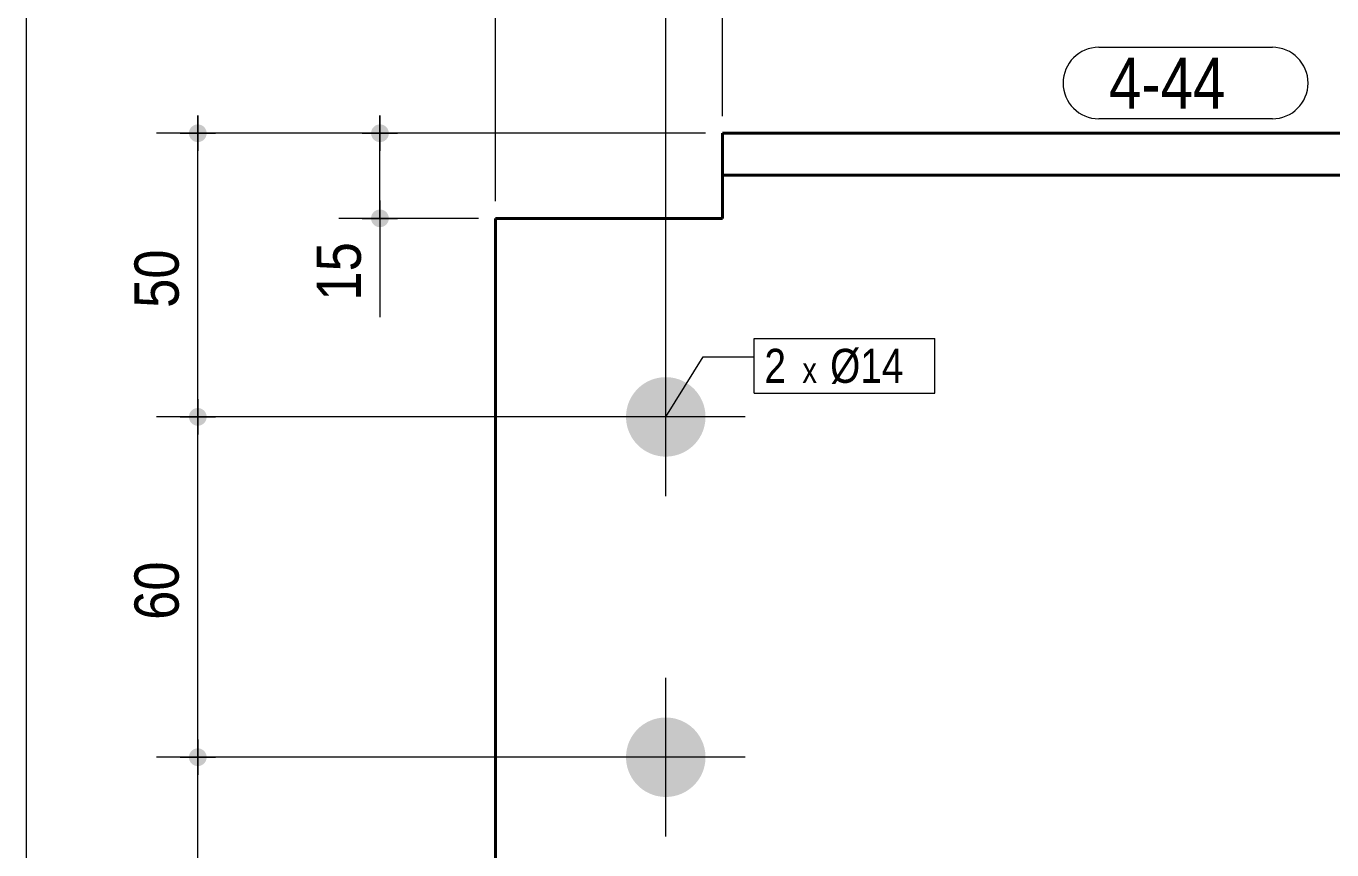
# Model space of a CAD drawing. Header units: millimetres. Extents: x 2 to 287, y 5 to 195.
# Drawn here: x 5 to 81.7, y 99.8 to 148.2 of the extents above; entities that cross this region are included whole.
import ezdxf

# ---------------------------------------------------------------- set-up
doc = ezdxf.new("R2010")
doc.units = ezdxf.units.MM
doc.linetypes.add('CACHE2', pattern=[1.190625, 0.79375, -0.396875])
for name, color, linetype, lineweight in [('Boulon', 7, 'Continuous', 0), ('Cache', 7, 'Continuous', 0), ('Cotation', 7, 'Continuous', 0), ('Désignation boulon', 3, 'Continuous', 0), ('Feuille dessin', 5, 'Continuous', 0), ('Piece', 2, 'Continuous', 0), ('Repère pièce', 3, 'Continuous', 0)]:
    doc.layers.add(name, color=color, linetype=linetype, lineweight=lineweight)
doc.styles.add('ARIAL', font='ARIAL.TTF')
doc.styles.add('COMIC_SANS_MS', font='COMIC.TTF')

# ---------------------------------------------------------------- blocks, each defined once
blk = doc.blocks.new('*A2')
at = {"layer": 'Boulon'}
for points in [[(44.901, 125.161), (44.899, 125.104), (44.895, 125.046), (44.89, 124.989), (44.884, 124.932), (44.876, 124.876), (44.867, 124.819), (44.857, 124.763), (44.845, 124.707), (44.831, 124.651), (44.817, 124.596), (44.801, 124.541), (44.784, 124.486), (44.765, 124.432), (44.745, 124.378), (44.724, 124.325), (44.701, 124.272), (44.677, 124.22), (44.652, 124.169), (44.626, 124.118), (44.598, 124.068), (44.569, 124.018), (44.539, 123.97), (44.508, 123.922), (44.476, 123.875), (44.442, 123.828), (44.408, 123.783), (44.372, 123.738), (44.335, 123.694), (44.297, 123.651), (44.258, 123.609), (44.218, 123.568), (44.177, 123.528), (44.135, 123.489), (44.092, 123.451), (44.048, 123.414), (44.004, 123.379), (43.958, 123.344), (43.912, 123.31), (43.864, 123.278), (43.816, 123.247), (43.768, 123.217), (43.718, 123.188), (43.668, 123.16), (43.617, 123.134), (43.566, 123.109), (43.514, 123.085), (43.461, 123.062), (43.408, 123.041), (43.354, 123.021), (43.3, 123.002), (43.245, 122.985), (43.19, 122.969), (43.135, 122.955), (43.079, 122.941), (43.023, 122.93), (42.967, 122.919), (42.91, 122.91), (42.854, 122.902), (42.797, 122.896), (42.74, 122.891), (42.683, 122.888), (42.625, 122.885), (42.568, 122.885), (42.511, 122.885), (42.454, 122.888), (42.396, 122.891), (42.339, 122.896), (42.282, 122.902), (42.226, 122.91), (42.169, 122.919), (42.113, 122.93), (42.057, 122.941), (42.001, 122.955), (41.946, 122.969), (41.891, 122.985), (41.836, 123.002), (41.782, 123.021), (41.728, 123.041), (41.675, 123.062), (41.623, 123.085), (41.57, 123.109), (41.519, 123.134), (41.468, 123.16), (41.418, 123.188), (41.368, 123.217), (41.32, 123.247), (41.272, 123.278), (41.225, 123.31), (41.178, 123.344), (41.133, 123.379), (41.088, 123.414), (41.044, 123.451), (41.001, 123.489), (40.959, 123.528), (40.918, 123.568), (40.878, 123.609), (40.839, 123.651), (40.801, 123.694), (40.764, 123.738), (40.729, 123.783), (40.694, 123.828), (40.66, 123.875), (40.628, 123.922), (40.597, 123.97), (40.567, 124.018), (40.538, 124.068), (40.51, 124.118), (40.484, 124.169), (40.459, 124.22), (40.435, 124.272), (40.412, 124.325), (40.391, 124.378), (40.371, 124.432), (40.353, 124.486), (40.335, 124.541), (40.319, 124.596), (40.305, 124.651), (40.291, 124.707), (40.28, 124.763), (40.269, 124.819), (40.26, 124.876), (40.252, 124.932), (40.246, 124.989), (40.241, 125.046), (40.238, 125.104), (40.235, 125.161), (40.235, 125.218), (40.235, 125.275), (40.238, 125.333), (40.241, 125.39), (40.246, 125.447), (40.252, 125.504), (40.26, 125.56), (40.269, 125.617), (40.28, 125.673), (40.291, 125.729), (40.305, 125.785), (40.319, 125.84), (40.335, 125.895), (40.353, 125.95), (40.371, 126.004), (40.391, 126.058), (40.412, 126.111), (40.435, 126.164), (40.459, 126.216), (40.484, 126.267), (40.51, 126.318), (40.538, 126.368), (40.567, 126.418), (40.597, 126.466), (40.628, 126.514), (40.66, 126.562), (40.694, 126.608), (40.729, 126.654), (40.764, 126.698), (40.801, 126.742), (40.839, 126.785), (40.878, 126.827), (40.918, 126.868), (40.959, 126.908), (41.001, 126.947), (41.044, 126.985), (41.088, 127.022), (41.133, 127.058), (41.178, 127.092), (41.225, 127.126), (41.272, 127.158), (41.32, 127.189), (41.368, 127.219), (41.418, 127.248), (41.468, 127.276), (41.519, 127.302), (41.57, 127.327), (41.623, 127.351), (41.675, 127.374), (41.728, 127.395), (41.782, 127.415), (41.836, 127.434), (41.891, 127.451), (41.946, 127.467), (42.001, 127.481), (42.057, 127.495), (42.113, 127.507), (42.169, 127.517), (42.226, 127.526), (42.282, 127.534), (42.339, 127.54), (42.396, 127.545), (42.454, 127.549), (42.511, 127.551), (42.568, 127.551), (42.625, 127.551), (42.683, 127.549), (42.74, 127.545), (42.797, 127.54), (42.854, 127.534), (42.91, 127.526), (42.967, 127.517), (43.023, 127.507), (43.079, 127.495), (43.135, 127.481), (43.19, 127.467), (43.245, 127.451), (43.3, 127.434), (43.354, 127.415), (43.408, 127.395), (43.461, 127.374), (43.514, 127.351), (43.566, 127.327), (43.617, 127.302), (43.668, 127.276), (43.718, 127.248), (43.768, 127.219), (43.816, 127.189), (43.864, 127.158), (43.912, 127.126), (43.958, 127.092), (44.004, 127.058), (44.048, 127.022), (44.092, 126.985), (44.135, 126.947), (44.177, 126.908), (44.218, 126.868), (44.258, 126.827), (44.297, 126.785), (44.335, 126.742), (44.372, 126.698), (44.408, 126.654), (44.442, 126.608), (44.476, 126.562), (44.508, 126.514), (44.539, 126.466), (44.569, 126.418), (44.598, 126.368), (44.626, 126.318), (44.652, 126.267), (44.677, 126.216), (44.701, 126.164), (44.724, 126.111), (44.745, 126.058), (44.765, 126.004), (44.784, 125.95), (44.801, 125.895), (44.817, 125.84), (44.831, 125.785), (44.845, 125.729), (44.857, 125.673), (44.867, 125.617), (44.876, 125.56), (44.884, 125.504), (44.89, 125.447), (44.895, 125.39), (44.899, 125.333), (44.901, 125.275), (44.901, 125.218)], [(44.901, 105.161), (44.899, 105.104), (44.895, 105.046), (44.89, 104.989), (44.884, 104.932), (44.876, 104.876), (44.867, 104.819), (44.857, 104.763), (44.845, 104.707), (44.831, 104.651), (44.817, 104.596), (44.801, 104.541), (44.784, 104.486), (44.765, 104.432), (44.745, 104.378), (44.724, 104.325), (44.701, 104.272), (44.677, 104.22), (44.652, 104.169), (44.626, 104.118), (44.598, 104.068), (44.569, 104.018), (44.539, 103.97), (44.508, 103.922), (44.476, 103.875), (44.442, 103.828), (44.408, 103.783), (44.372, 103.738), (44.335, 103.694), (44.297, 103.651), (44.258, 103.609), (44.218, 103.568), (44.177, 103.528), (44.135, 103.489), (44.092, 103.451), (44.048, 103.414), (44.004, 103.379), (43.958, 103.344), (43.912, 103.31), (43.864, 103.278), (43.816, 103.247), (43.768, 103.217), (43.718, 103.188), (43.668, 103.16), (43.617, 103.134), (43.566, 103.109), (43.514, 103.085), (43.461, 103.062), (43.408, 103.041), (43.354, 103.021), (43.3, 103.002), (43.245, 102.985), (43.19, 102.969), (43.135, 102.955), (43.079, 102.941), (43.023, 102.93), (42.967, 102.919), (42.91, 102.91), (42.854, 102.902), (42.797, 102.896), (42.74, 102.891), (42.683, 102.888), (42.625, 102.885), (42.568, 102.885), (42.511, 102.885), (42.454, 102.888), (42.396, 102.891), (42.339, 102.896), (42.282, 102.902), (42.226, 102.91), (42.169, 102.919), (42.113, 102.93), (42.057, 102.941), (42.001, 102.955), (41.946, 102.969), (41.891, 102.985), (41.836, 103.002), (41.782, 103.021), (41.728, 103.041), (41.675, 103.062), (41.623, 103.085), (41.57, 103.109), (41.519, 103.134), (41.468, 103.16), (41.418, 103.188), (41.368, 103.217), (41.32, 103.247), (41.272, 103.278), (41.225, 103.31), (41.178, 103.344), (41.133, 103.379), (41.088, 103.414), (41.044, 103.451), (41.001, 103.489), (40.959, 103.528), (40.918, 103.568), (40.878, 103.609), (40.839, 103.651), (40.801, 103.694), (40.764, 103.738), (40.729, 103.783), (40.694, 103.828), (40.66, 103.875), (40.628, 103.922), (40.597, 103.97), (40.567, 104.018), (40.538, 104.068), (40.51, 104.118), (40.484, 104.169), (40.459, 104.22), (40.435, 104.272), (40.412, 104.325), (40.391, 104.378), (40.371, 104.432), (40.353, 104.486), (40.335, 104.541), (40.319, 104.596), (40.305, 104.651), (40.291, 104.707), (40.28, 104.763), (40.269, 104.819), (40.26, 104.876), (40.252, 104.932), (40.246, 104.989), (40.241, 105.046), (40.238, 105.104), (40.235, 105.161), (40.235, 105.218), (40.235, 105.275), (40.238, 105.333), (40.241, 105.39), (40.246, 105.447), (40.252, 105.504), (40.26, 105.56), (40.269, 105.617), (40.28, 105.673), (40.291, 105.729), (40.305, 105.785), (40.319, 105.84), (40.335, 105.895), (40.353, 105.95), (40.371, 106.004), (40.391, 106.058), (40.412, 106.111), (40.435, 106.164), (40.459, 106.216), (40.484, 106.267), (40.51, 106.318), (40.538, 106.368), (40.567, 106.418), (40.597, 106.466), (40.628, 106.514), (40.66, 106.562), (40.694, 106.608), (40.729, 106.654), (40.764, 106.698), (40.801, 106.742), (40.839, 106.785), (40.878, 106.827), (40.918, 106.868), (40.959, 106.908), (41.001, 106.947), (41.044, 106.985), (41.088, 107.022), (41.133, 107.058), (41.178, 107.092), (41.225, 107.126), (41.272, 107.158), (41.32, 107.189), (41.368, 107.219), (41.418, 107.248), (41.468, 107.276), (41.519, 107.302), (41.57, 107.327), (41.623, 107.351), (41.675, 107.374), (41.728, 107.395), (41.782, 107.415), (41.836, 107.434), (41.891, 107.451), (41.946, 107.467), (42.001, 107.481), (42.057, 107.495), (42.113, 107.507), (42.169, 107.517), (42.226, 107.526), (42.282, 107.534), (42.339, 107.54), (42.396, 107.545), (42.454, 107.549), (42.511, 107.551), (42.568, 107.551), (42.625, 107.551), (42.683, 107.549), (42.74, 107.545), (42.797, 107.54), (42.854, 107.534), (42.91, 107.526), (42.967, 107.517), (43.023, 107.507), (43.079, 107.495), (43.135, 107.481), (43.19, 107.467), (43.245, 107.451), (43.3, 107.434), (43.354, 107.415), (43.408, 107.395), (43.461, 107.374), (43.514, 107.351), (43.566, 107.327), (43.617, 107.302), (43.668, 107.276), (43.718, 107.248), (43.768, 107.219), (43.816, 107.189), (43.864, 107.158), (43.912, 107.126), (43.958, 107.092), (44.004, 107.058), (44.048, 107.022), (44.092, 106.985), (44.135, 106.947), (44.177, 106.908), (44.218, 106.868), (44.258, 106.827), (44.297, 106.785), (44.335, 106.742), (44.372, 106.698), (44.408, 106.654), (44.442, 106.608), (44.476, 106.562), (44.508, 106.514), (44.539, 106.466), (44.569, 106.418), (44.598, 106.368), (44.626, 106.318), (44.652, 106.267), (44.677, 106.216), (44.701, 106.164), (44.724, 106.111), (44.745, 106.058), (44.765, 106.004), (44.784, 105.95), (44.801, 105.895), (44.817, 105.84), (44.831, 105.785), (44.845, 105.729), (44.857, 105.673), (44.867, 105.617), (44.876, 105.56), (44.884, 105.504), (44.89, 105.447), (44.895, 105.39), (44.899, 105.333), (44.901, 105.275), (44.901, 105.218)]]:
    blk.add_hatch(color=256, dxfattribs=at).paths.add_polyline_path(points, flags=17)
at = {"layer": 'Boulon', "linetype": 'Continuous', "lineweight": 0}
for p, q in [((42.568, 120.551), (42.568, 129.885)), ((47.235, 125.218), (37.901, 125.218)), ((42.568, 100.551), (42.568, 109.885)), ((47.235, 105.218), (37.901, 105.218))]:
    blk.add_line(p, q, dxfattribs=at)
blk = doc.blocks.new('*A3')
at = {"layer": 'Cache', "color": 7, "linetype": 'CACHE2', "lineweight": 20}
blk.add_line((32.56807, 93.551388), (32.56807, 136.884721), dxfattribs=at)
at = {"layer": 'Piece', "color": 2, "linetype": 'Continuous', "lineweight": 40}
for p, q in [((45.901403, 141.884721), (45.901403, 136.884721)), ((139.557958, 141.884721), (45.901403, 141.884721)), ((45.901403, 139.418055), (139.557958, 139.418055)), ((45.901403, 136.884721), (32.568069, 136.884721)), ((32.568069, 136.884721), (32.568069, 93.551388))]:
    blk.add_line(p, q, dxfattribs=at)
blk = doc.blocks.new('*A4')
at = {"layer": 'Feuille dessin', "linetype": 'Continuous', "lineweight": 0}
blk.add_line((5, 195), (5, 5), dxfattribs=at)
blk = doc.blocks.new('*A9')
at = {"layer": 'Cotation'}
for points in [[(15.057, 104.699), (15.031, 104.701), (15.006, 104.704), (14.981, 104.708), (14.956, 104.714), (14.931, 104.72), (14.907, 104.728), (14.883, 104.738), (14.86, 104.748), (14.837, 104.759), (14.815, 104.772), (14.793, 104.786), (14.773, 104.8), (14.752, 104.816), (14.733, 104.833), (14.715, 104.85), (14.697, 104.869), (14.68, 104.888), (14.665, 104.908), (14.65, 104.929), (14.636, 104.951), (14.624, 104.973), (14.612, 104.996), (14.602, 105.019), (14.593, 105.043), (14.585, 105.067), (14.578, 105.092), (14.572, 105.117), (14.568, 105.142), (14.565, 105.167), (14.563, 105.193), (14.562, 105.218), (14.563, 105.244), (14.565, 105.269), (14.568, 105.294), (14.572, 105.32), (14.578, 105.344), (14.585, 105.369), (14.593, 105.393), (14.602, 105.417), (14.612, 105.44), (14.624, 105.463), (14.636, 105.485), (14.65, 105.507), (14.665, 105.528), (14.68, 105.548), (14.697, 105.567), (14.715, 105.586), (14.733, 105.603), (14.752, 105.62), (14.773, 105.636), (14.793, 105.65), (14.815, 105.664), (14.837, 105.677), (14.86, 105.688), (14.883, 105.698), (14.907, 105.708), (14.931, 105.716), (14.956, 105.722), (14.981, 105.728), (15.006, 105.732), (15.031, 105.736), (15.057, 105.737), (15.082, 105.738), (15.108, 105.737), (15.133, 105.736), (15.159, 105.732), (15.184, 105.728), (15.209, 105.722), (15.233, 105.716), (15.258, 105.708), (15.281, 105.698), (15.305, 105.688), (15.328, 105.677), (15.35, 105.664), (15.371, 105.65), (15.392, 105.636), (15.412, 105.62), (15.432, 105.603), (15.45, 105.586), (15.468, 105.567), (15.484, 105.548), (15.5, 105.528), (15.515, 105.507), (15.528, 105.485), (15.541, 105.463), (15.552, 105.44), (15.563, 105.417), (15.572, 105.393), (15.58, 105.369), (15.587, 105.344), (15.592, 105.32), (15.597, 105.294), (15.6, 105.269), (15.602, 105.244), (15.602, 105.218), (15.602, 105.193), (15.6, 105.167), (15.597, 105.142), (15.592, 105.117), (15.587, 105.092), (15.58, 105.067), (15.572, 105.043), (15.563, 105.019), (15.552, 104.996), (15.541, 104.973), (15.528, 104.951), (15.515, 104.929), (15.5, 104.908), (15.484, 104.888), (15.468, 104.869), (15.45, 104.85), (15.432, 104.833), (15.412, 104.816), (15.392, 104.8), (15.371, 104.786), (15.35, 104.772), (15.328, 104.759), (15.305, 104.748), (15.281, 104.738), (15.258, 104.728), (15.233, 104.72), (15.209, 104.714), (15.184, 104.708), (15.159, 104.704), (15.133, 104.701), (15.108, 104.699), (15.082, 104.698)], [(15.057, 88.032), (15.031, 88.034), (15.006, 88.037), (14.981, 88.041), (14.956, 88.047), (14.931, 88.054), (14.907, 88.062), (14.883, 88.071), (14.86, 88.081), (14.837, 88.093), (14.815, 88.105), (14.793, 88.119), (14.773, 88.134), (14.752, 88.149), (14.733, 88.166), (14.715, 88.184), (14.697, 88.202), (14.68, 88.222), (14.665, 88.242), (14.65, 88.262), (14.636, 88.284), (14.624, 88.306), (14.612, 88.329), (14.602, 88.352), (14.593, 88.376), (14.585, 88.4), (14.578, 88.425), (14.572, 88.45), (14.568, 88.475), (14.565, 88.5), (14.563, 88.526), (14.562, 88.551), (14.563, 88.577), (14.565, 88.602), (14.568, 88.628), (14.572, 88.653), (14.578, 88.678), (14.585, 88.702), (14.593, 88.727), (14.602, 88.75), (14.612, 88.774), (14.624, 88.797), (14.636, 88.819), (14.65, 88.84), (14.665, 88.861), (14.68, 88.881), (14.697, 88.901), (14.715, 88.919), (14.733, 88.937), (14.752, 88.953), (14.773, 88.969), (14.793, 88.984), (14.815, 88.997), (14.837, 89.01), (14.86, 89.021), (14.883, 89.032), (14.907, 89.041), (14.931, 89.049), (14.956, 89.056), (14.981, 89.061), (15.006, 89.066), (15.031, 89.069), (15.057, 89.071), (15.082, 89.071), (15.108, 89.071), (15.133, 89.069), (15.159, 89.066), (15.184, 89.061), (15.209, 89.056), (15.233, 89.049), (15.258, 89.041), (15.281, 89.032), (15.305, 89.021), (15.328, 89.01), (15.35, 88.997), (15.371, 88.984), (15.392, 88.969), (15.412, 88.953), (15.432, 88.937), (15.45, 88.919), (15.468, 88.901), (15.484, 88.881), (15.5, 88.861), (15.515, 88.84), (15.528, 88.819), (15.541, 88.797), (15.552, 88.774), (15.563, 88.75), (15.572, 88.727), (15.58, 88.702), (15.587, 88.678), (15.592, 88.653), (15.597, 88.628), (15.6, 88.602), (15.602, 88.577), (15.602, 88.551), (15.602, 88.526), (15.6, 88.5), (15.597, 88.475), (15.592, 88.45), (15.587, 88.425), (15.58, 88.4), (15.572, 88.376), (15.563, 88.352), (15.552, 88.329), (15.541, 88.306), (15.528, 88.284), (15.515, 88.262), (15.5, 88.242), (15.484, 88.222), (15.468, 88.202), (15.45, 88.184), (15.432, 88.166), (15.412, 88.149), (15.392, 88.134), (15.371, 88.119), (15.35, 88.105), (15.328, 88.093), (15.305, 88.081), (15.281, 88.071), (15.258, 88.062), (15.233, 88.054), (15.209, 88.047), (15.184, 88.041), (15.159, 88.037), (15.133, 88.034), (15.108, 88.032), (15.082, 88.031)]]:
    blk.add_hatch(color=256, dxfattribs=at).paths.add_polyline_path(points, flags=17)
at = {"layer": 'Cotation', "linetype": 'Continuous', "lineweight": 0}
for p, q in [((15.082, 106.258), (15.082, 104.178)), ((15.082, 105.218), (15.082, 106.258)), ((41.568, 105.218), (12.662, 105.218)), ((14.042, 105.218), (16.122, 105.218)), ((15.082, 88.551), (15.082, 105.218)), ((15.082, 89.591), (15.082, 87.511)), ((44.901, 88.551), (12.662, 88.551)), ((14.042, 88.551), (16.122, 88.551)), ((15.082, 88.551), (15.082, 87.511))]:
    blk.add_line(p, q, dxfattribs=at)
at = {"layer": 'Cotation'}
for p in [(15.082, 105.218), (15.082, 88.551)]:
    blk.add_point(p, dxfattribs=at)
at = {"layer": 'Cotation', "style": 'ARIAL', "width": 0.85}
blk.add_text('50', height=2.6, rotation=90.00021, dxfattribs=at).set_placement((13.962, 94.956))
blk = doc.blocks.new('*A10')
at = {"layer": 'Cotation'}
for points in [[(15.057, 124.699), (15.031, 124.701), (15.006, 124.704), (14.981, 124.708), (14.956, 124.714), (14.931, 124.72), (14.907, 124.728), (14.883, 124.738), (14.86, 124.748), (14.837, 124.759), (14.815, 124.772), (14.793, 124.786), (14.773, 124.8), (14.752, 124.816), (14.733, 124.833), (14.715, 124.85), (14.697, 124.869), (14.68, 124.888), (14.665, 124.908), (14.65, 124.929), (14.636, 124.951), (14.624, 124.973), (14.612, 124.996), (14.602, 125.019), (14.593, 125.043), (14.585, 125.067), (14.578, 125.092), (14.572, 125.117), (14.568, 125.142), (14.565, 125.167), (14.563, 125.193), (14.562, 125.218), (14.563, 125.244), (14.565, 125.269), (14.568, 125.294), (14.572, 125.32), (14.578, 125.344), (14.585, 125.369), (14.593, 125.393), (14.602, 125.417), (14.612, 125.44), (14.624, 125.463), (14.636, 125.485), (14.65, 125.507), (14.665, 125.528), (14.68, 125.548), (14.697, 125.567), (14.715, 125.586), (14.733, 125.603), (14.752, 125.62), (14.773, 125.636), (14.793, 125.65), (14.815, 125.664), (14.837, 125.677), (14.86, 125.688), (14.883, 125.698), (14.907, 125.708), (14.931, 125.716), (14.956, 125.722), (14.981, 125.728), (15.006, 125.732), (15.031, 125.736), (15.057, 125.737), (15.082, 125.738), (15.108, 125.737), (15.133, 125.736), (15.159, 125.732), (15.184, 125.728), (15.209, 125.722), (15.233, 125.716), (15.258, 125.708), (15.281, 125.698), (15.305, 125.688), (15.328, 125.677), (15.35, 125.664), (15.371, 125.65), (15.392, 125.636), (15.412, 125.62), (15.432, 125.603), (15.45, 125.586), (15.468, 125.567), (15.484, 125.548), (15.5, 125.528), (15.515, 125.507), (15.528, 125.485), (15.541, 125.463), (15.552, 125.44), (15.563, 125.417), (15.572, 125.393), (15.58, 125.369), (15.587, 125.344), (15.592, 125.32), (15.597, 125.294), (15.6, 125.269), (15.602, 125.244), (15.602, 125.218), (15.602, 125.193), (15.6, 125.167), (15.597, 125.142), (15.592, 125.117), (15.587, 125.092), (15.58, 125.067), (15.572, 125.043), (15.563, 125.019), (15.552, 124.996), (15.541, 124.973), (15.528, 124.951), (15.515, 124.929), (15.5, 124.908), (15.484, 124.888), (15.468, 124.869), (15.45, 124.85), (15.432, 124.833), (15.412, 124.816), (15.392, 124.8), (15.371, 124.786), (15.35, 124.772), (15.328, 124.759), (15.305, 124.748), (15.281, 124.738), (15.258, 124.728), (15.233, 124.72), (15.209, 124.714), (15.184, 124.708), (15.159, 124.704), (15.133, 124.701), (15.108, 124.699), (15.082, 124.698)], [(15.057, 104.699), (15.031, 104.701), (15.006, 104.704), (14.981, 104.708), (14.956, 104.714), (14.931, 104.72), (14.907, 104.728), (14.883, 104.738), (14.86, 104.748), (14.837, 104.759), (14.815, 104.772), (14.793, 104.786), (14.773, 104.8), (14.752, 104.816), (14.733, 104.833), (14.715, 104.85), (14.697, 104.869), (14.68, 104.888), (14.665, 104.908), (14.65, 104.929), (14.636, 104.951), (14.624, 104.973), (14.612, 104.996), (14.602, 105.019), (14.593, 105.043), (14.585, 105.067), (14.578, 105.092), (14.572, 105.117), (14.568, 105.142), (14.565, 105.167), (14.563, 105.193), (14.562, 105.218), (14.563, 105.244), (14.565, 105.269), (14.568, 105.294), (14.572, 105.32), (14.578, 105.344), (14.585, 105.369), (14.593, 105.393), (14.602, 105.417), (14.612, 105.44), (14.624, 105.463), (14.636, 105.485), (14.65, 105.507), (14.665, 105.528), (14.68, 105.548), (14.697, 105.567), (14.715, 105.586), (14.733, 105.603), (14.752, 105.62), (14.773, 105.636), (14.793, 105.65), (14.815, 105.664), (14.837, 105.677), (14.86, 105.688), (14.883, 105.698), (14.907, 105.708), (14.931, 105.716), (14.956, 105.722), (14.981, 105.728), (15.006, 105.732), (15.031, 105.736), (15.057, 105.737), (15.082, 105.738), (15.108, 105.737), (15.133, 105.736), (15.159, 105.732), (15.184, 105.728), (15.209, 105.722), (15.233, 105.716), (15.258, 105.708), (15.281, 105.698), (15.305, 105.688), (15.328, 105.677), (15.35, 105.664), (15.371, 105.65), (15.392, 105.636), (15.412, 105.62), (15.432, 105.603), (15.45, 105.586), (15.468, 105.567), (15.484, 105.548), (15.5, 105.528), (15.515, 105.507), (15.528, 105.485), (15.541, 105.463), (15.552, 105.44), (15.563, 105.417), (15.572, 105.393), (15.58, 105.369), (15.587, 105.344), (15.592, 105.32), (15.597, 105.294), (15.6, 105.269), (15.602, 105.244), (15.602, 105.218), (15.602, 105.193), (15.6, 105.167), (15.597, 105.142), (15.592, 105.117), (15.587, 105.092), (15.58, 105.067), (15.572, 105.043), (15.563, 105.019), (15.552, 104.996), (15.541, 104.973), (15.528, 104.951), (15.515, 104.929), (15.5, 104.908), (15.484, 104.888), (15.468, 104.869), (15.45, 104.85), (15.432, 104.833), (15.412, 104.816), (15.392, 104.8), (15.371, 104.786), (15.35, 104.772), (15.328, 104.759), (15.305, 104.748), (15.281, 104.738), (15.258, 104.728), (15.233, 104.72), (15.209, 104.714), (15.184, 104.708), (15.159, 104.704), (15.133, 104.701), (15.108, 104.699), (15.082, 104.698)]]:
    blk.add_hatch(color=256, dxfattribs=at).paths.add_polyline_path(points, flags=17)
at = {"layer": 'Cotation', "linetype": 'Continuous', "lineweight": 0}
for p, q in [((15.082, 126.258), (15.082, 124.178)), ((15.082, 125.218), (15.082, 126.258)), ((41.568, 125.218), (12.662, 125.218)), ((14.042, 125.218), (16.122, 125.218)), ((15.082, 105.218), (15.082, 125.218)), ((15.082, 106.258), (15.082, 104.178)), ((41.568, 105.218), (12.662, 105.218)), ((14.042, 105.218), (16.122, 105.218)), ((15.082, 105.218), (15.082, 104.178))]:
    blk.add_line(p, q, dxfattribs=at)
at = {"layer": 'Cotation'}
for p in [(15.082, 125.218), (15.082, 105.218)]:
    blk.add_point(p, dxfattribs=at)
at = {"layer": 'Cotation', "style": 'ARIAL', "width": 0.85}
blk.add_text('60', height=2.6, rotation=90.00021, dxfattribs=at).set_placement((13.962, 113.29))
blk = doc.blocks.new('*A11')
at = {"layer": 'Cotation'}
for points in [[(15.057, 141.365), (15.031, 141.367), (15.006, 141.37), (14.981, 141.375), (14.956, 141.38), (14.931, 141.387), (14.907, 141.395), (14.883, 141.404), (14.86, 141.415), (14.837, 141.426), (14.815, 141.439), (14.793, 141.452), (14.773, 141.467), (14.752, 141.483), (14.733, 141.499), (14.715, 141.517), (14.697, 141.536), (14.68, 141.555), (14.665, 141.575), (14.65, 141.596), (14.636, 141.617), (14.624, 141.64), (14.612, 141.662), (14.602, 141.686), (14.593, 141.71), (14.585, 141.734), (14.578, 141.758), (14.572, 141.783), (14.568, 141.808), (14.565, 141.834), (14.563, 141.859), (14.562, 141.885), (14.563, 141.91), (14.565, 141.936), (14.568, 141.961), (14.572, 141.986), (14.578, 142.011), (14.585, 142.036), (14.593, 142.06), (14.602, 142.084), (14.612, 142.107), (14.624, 142.13), (14.636, 142.152), (14.65, 142.174), (14.665, 142.194), (14.68, 142.215), (14.697, 142.234), (14.715, 142.252), (14.733, 142.27), (14.752, 142.287), (14.773, 142.302), (14.793, 142.317), (14.815, 142.331), (14.837, 142.343), (14.86, 142.355), (14.883, 142.365), (14.907, 142.374), (14.931, 142.382), (14.956, 142.389), (14.981, 142.395), (15.006, 142.399), (15.031, 142.402), (15.057, 142.404), (15.082, 142.405), (15.108, 142.404), (15.133, 142.402), (15.159, 142.399), (15.184, 142.395), (15.209, 142.389), (15.233, 142.382), (15.258, 142.374), (15.281, 142.365), (15.305, 142.355), (15.328, 142.343), (15.35, 142.331), (15.371, 142.317), (15.392, 142.302), (15.412, 142.287), (15.432, 142.27), (15.45, 142.252), (15.468, 142.234), (15.484, 142.215), (15.5, 142.194), (15.515, 142.174), (15.528, 142.152), (15.541, 142.13), (15.552, 142.107), (15.563, 142.084), (15.572, 142.06), (15.58, 142.036), (15.587, 142.011), (15.592, 141.986), (15.597, 141.961), (15.6, 141.936), (15.602, 141.91), (15.602, 141.885), (15.602, 141.859), (15.6, 141.834), (15.597, 141.808), (15.592, 141.783), (15.587, 141.758), (15.58, 141.734), (15.572, 141.71), (15.563, 141.686), (15.552, 141.662), (15.541, 141.64), (15.528, 141.617), (15.515, 141.596), (15.5, 141.575), (15.484, 141.555), (15.468, 141.536), (15.45, 141.517), (15.432, 141.499), (15.412, 141.483), (15.392, 141.467), (15.371, 141.452), (15.35, 141.439), (15.328, 141.426), (15.305, 141.415), (15.281, 141.404), (15.258, 141.395), (15.233, 141.387), (15.209, 141.38), (15.184, 141.375), (15.159, 141.37), (15.133, 141.367), (15.108, 141.365), (15.082, 141.365)], [(15.057, 124.699), (15.031, 124.701), (15.006, 124.704), (14.981, 124.708), (14.956, 124.714), (14.931, 124.72), (14.907, 124.728), (14.883, 124.738), (14.86, 124.748), (14.837, 124.759), (14.815, 124.772), (14.793, 124.786), (14.773, 124.8), (14.752, 124.816), (14.733, 124.833), (14.715, 124.85), (14.697, 124.869), (14.68, 124.888), (14.665, 124.908), (14.65, 124.929), (14.636, 124.951), (14.624, 124.973), (14.612, 124.996), (14.602, 125.019), (14.593, 125.043), (14.585, 125.067), (14.578, 125.092), (14.572, 125.117), (14.568, 125.142), (14.565, 125.167), (14.563, 125.193), (14.562, 125.218), (14.563, 125.244), (14.565, 125.269), (14.568, 125.294), (14.572, 125.32), (14.578, 125.344), (14.585, 125.369), (14.593, 125.393), (14.602, 125.417), (14.612, 125.44), (14.624, 125.463), (14.636, 125.485), (14.65, 125.507), (14.665, 125.528), (14.68, 125.548), (14.697, 125.567), (14.715, 125.586), (14.733, 125.603), (14.752, 125.62), (14.773, 125.636), (14.793, 125.65), (14.815, 125.664), (14.837, 125.677), (14.86, 125.688), (14.883, 125.698), (14.907, 125.708), (14.931, 125.716), (14.956, 125.722), (14.981, 125.728), (15.006, 125.732), (15.031, 125.736), (15.057, 125.737), (15.082, 125.738), (15.108, 125.737), (15.133, 125.736), (15.159, 125.732), (15.184, 125.728), (15.209, 125.722), (15.233, 125.716), (15.258, 125.708), (15.281, 125.698), (15.305, 125.688), (15.328, 125.677), (15.35, 125.664), (15.371, 125.65), (15.392, 125.636), (15.412, 125.62), (15.432, 125.603), (15.45, 125.586), (15.468, 125.567), (15.484, 125.548), (15.5, 125.528), (15.515, 125.507), (15.528, 125.485), (15.541, 125.463), (15.552, 125.44), (15.563, 125.417), (15.572, 125.393), (15.58, 125.369), (15.587, 125.344), (15.592, 125.32), (15.597, 125.294), (15.6, 125.269), (15.602, 125.244), (15.602, 125.218), (15.602, 125.193), (15.6, 125.167), (15.597, 125.142), (15.592, 125.117), (15.587, 125.092), (15.58, 125.067), (15.572, 125.043), (15.563, 125.019), (15.552, 124.996), (15.541, 124.973), (15.528, 124.951), (15.515, 124.929), (15.5, 124.908), (15.484, 124.888), (15.468, 124.869), (15.45, 124.85), (15.432, 124.833), (15.412, 124.816), (15.392, 124.8), (15.371, 124.786), (15.35, 124.772), (15.328, 124.759), (15.305, 124.748), (15.281, 124.738), (15.258, 124.728), (15.233, 124.72), (15.209, 124.714), (15.184, 124.708), (15.159, 124.704), (15.133, 124.701), (15.108, 124.699), (15.082, 124.698)]]:
    blk.add_hatch(color=256, dxfattribs=at).paths.add_polyline_path(points, flags=17)
at = {"layer": 'Cotation', "linetype": 'Continuous', "lineweight": 0}
for p, q in [((15.082, 142.925), (15.082, 140.845)), ((15.082, 141.885), (15.082, 142.925)), ((44.901, 141.885), (12.662, 141.885)), ((14.042, 141.885), (16.122, 141.885)), ((15.082, 125.218), (15.082, 141.885)), ((15.082, 126.258), (15.082, 124.178)), ((41.568, 125.218), (12.662, 125.218)), ((14.042, 125.218), (16.122, 125.218)), ((15.082, 125.218), (15.082, 124.178))]:
    blk.add_line(p, q, dxfattribs=at)
at = {"layer": 'Cotation'}
for p in [(15.082, 141.885), (15.082, 125.218)]:
    blk.add_point(p, dxfattribs=at)
at = {"layer": 'Cotation', "style": 'ARIAL', "width": 0.85}
blk.add_text('50', height=2.6, rotation=90.00021, dxfattribs=at).set_placement((13.962, 131.623))
blk = doc.blocks.new('*A18')
at = {"layer": 'Cotation'}
for points in [[(25.755, 141.365), (25.73, 141.367), (25.705, 141.37), (25.679, 141.375), (25.655, 141.38), (25.63, 141.387), (25.606, 141.395), (25.582, 141.404), (25.559, 141.415), (25.536, 141.426), (25.514, 141.439), (25.492, 141.452), (25.471, 141.467), (25.451, 141.483), (25.432, 141.499), (25.413, 141.517), (25.396, 141.536), (25.379, 141.555), (25.363, 141.575), (25.348, 141.596), (25.335, 141.617), (25.322, 141.64), (25.311, 141.662), (25.3, 141.686), (25.291, 141.71), (25.283, 141.734), (25.276, 141.758), (25.271, 141.783), (25.266, 141.808), (25.263, 141.834), (25.261, 141.859), (25.261, 141.885), (25.261, 141.91), (25.263, 141.936), (25.266, 141.961), (25.271, 141.986), (25.276, 142.011), (25.283, 142.036), (25.291, 142.06), (25.3, 142.084), (25.311, 142.107), (25.322, 142.13), (25.335, 142.152), (25.348, 142.174), (25.363, 142.194), (25.379, 142.215), (25.396, 142.234), (25.413, 142.252), (25.432, 142.27), (25.451, 142.287), (25.471, 142.302), (25.492, 142.317), (25.514, 142.331), (25.536, 142.343), (25.559, 142.355), (25.582, 142.365), (25.606, 142.374), (25.63, 142.382), (25.655, 142.389), (25.679, 142.395), (25.705, 142.399), (25.73, 142.402), (25.755, 142.404), (25.781, 142.405), (25.806, 142.404), (25.832, 142.402), (25.857, 142.399), (25.882, 142.395), (25.907, 142.389), (25.932, 142.382), (25.956, 142.374), (25.98, 142.365), (26.003, 142.355), (26.026, 142.343), (26.048, 142.331), (26.07, 142.317), (26.091, 142.302), (26.111, 142.287), (26.13, 142.27), (26.149, 142.252), (26.166, 142.234), (26.183, 142.215), (26.199, 142.194), (26.213, 142.174), (26.227, 142.152), (26.239, 142.13), (26.251, 142.107), (26.261, 142.084), (26.27, 142.06), (26.278, 142.036), (26.285, 142.011), (26.291, 141.986), (26.295, 141.961), (26.298, 141.936), (26.3, 141.91), (26.301, 141.885), (26.3, 141.859), (26.298, 141.834), (26.295, 141.808), (26.291, 141.783), (26.285, 141.758), (26.278, 141.734), (26.27, 141.71), (26.261, 141.686), (26.251, 141.662), (26.239, 141.64), (26.227, 141.617), (26.213, 141.596), (26.199, 141.575), (26.183, 141.555), (26.166, 141.536), (26.149, 141.517), (26.13, 141.499), (26.111, 141.483), (26.091, 141.467), (26.07, 141.452), (26.048, 141.439), (26.026, 141.426), (26.003, 141.415), (25.98, 141.404), (25.956, 141.395), (25.932, 141.387), (25.907, 141.38), (25.882, 141.375), (25.857, 141.37), (25.832, 141.367), (25.806, 141.365), (25.781, 141.365)], [(25.755, 136.365), (25.73, 136.367), (25.705, 136.37), (25.679, 136.375), (25.655, 136.38), (25.63, 136.387), (25.606, 136.395), (25.582, 136.404), (25.559, 136.415), (25.536, 136.426), (25.514, 136.439), (25.492, 136.452), (25.471, 136.467), (25.451, 136.483), (25.432, 136.499), (25.413, 136.517), (25.396, 136.536), (25.379, 136.555), (25.363, 136.575), (25.348, 136.596), (25.335, 136.617), (25.322, 136.64), (25.311, 136.662), (25.3, 136.686), (25.291, 136.71), (25.283, 136.734), (25.276, 136.758), (25.271, 136.783), (25.266, 136.808), (25.263, 136.834), (25.261, 136.859), (25.261, 136.885), (25.261, 136.91), (25.263, 136.936), (25.266, 136.961), (25.271, 136.986), (25.276, 137.011), (25.283, 137.036), (25.291, 137.06), (25.3, 137.084), (25.311, 137.107), (25.322, 137.13), (25.335, 137.152), (25.348, 137.174), (25.363, 137.194), (25.379, 137.215), (25.396, 137.234), (25.413, 137.252), (25.432, 137.27), (25.451, 137.287), (25.471, 137.302), (25.492, 137.317), (25.514, 137.331), (25.536, 137.343), (25.559, 137.355), (25.582, 137.365), (25.606, 137.374), (25.63, 137.382), (25.655, 137.389), (25.679, 137.395), (25.705, 137.399), (25.73, 137.402), (25.755, 137.404), (25.781, 137.405), (25.806, 137.404), (25.832, 137.402), (25.857, 137.399), (25.882, 137.395), (25.907, 137.389), (25.932, 137.382), (25.956, 137.374), (25.98, 137.365), (26.003, 137.355), (26.026, 137.343), (26.048, 137.331), (26.07, 137.317), (26.091, 137.302), (26.111, 137.287), (26.13, 137.27), (26.149, 137.252), (26.166, 137.234), (26.183, 137.215), (26.199, 137.194), (26.213, 137.174), (26.227, 137.152), (26.239, 137.13), (26.251, 137.107), (26.261, 137.084), (26.27, 137.06), (26.278, 137.036), (26.285, 137.011), (26.291, 136.986), (26.295, 136.961), (26.298, 136.936), (26.3, 136.91), (26.301, 136.885), (26.3, 136.859), (26.298, 136.834), (26.295, 136.808), (26.291, 136.783), (26.285, 136.758), (26.278, 136.734), (26.27, 136.71), (26.261, 136.686), (26.251, 136.662), (26.239, 136.64), (26.227, 136.617), (26.213, 136.596), (26.199, 136.575), (26.183, 136.555), (26.166, 136.536), (26.149, 136.517), (26.13, 136.499), (26.111, 136.483), (26.091, 136.467), (26.07, 136.452), (26.048, 136.439), (26.026, 136.426), (26.003, 136.415), (25.98, 136.404), (25.956, 136.395), (25.932, 136.387), (25.907, 136.38), (25.882, 136.375), (25.857, 136.37), (25.832, 136.367), (25.806, 136.365), (25.781, 136.365)]]:
    blk.add_hatch(color=256, dxfattribs=at).paths.add_polyline_path(points, flags=17)
at = {"layer": 'Cotation', "linetype": 'Continuous', "lineweight": 0}
for p, q in [((25.781, 142.925), (25.781, 140.845)), ((25.781, 141.885), (25.781, 142.925)), ((44.901, 141.885), (23.361, 141.885)), ((24.741, 141.885), (26.821, 141.885)), ((25.781, 136.885), (25.781, 141.885)), ((25.781, 137.925), (25.781, 135.845)), ((31.568, 136.885), (23.361, 136.885)), ((24.741, 136.885), (26.821, 136.885)), ((25.781, 136.885), (25.781, 131.078)), ((25.781, 136.885), (25.781, 131.078))]:
    blk.add_line(p, q, dxfattribs=at)
at = {"layer": 'Cotation'}
for p in [(25.781, 141.885), (25.781, 136.885)]:
    blk.add_point(p, dxfattribs=at)
at = {"layer": 'Cotation', "style": 'ARIAL', "width": 0.85}
blk.add_text('15', height=2.6, rotation=90.00021, dxfattribs=at).set_placement((24.661, 132.053))
blk = doc.blocks.new('*A19')
at = {"layer": 'Cotation'}
for points in [[(32.543, 154.242), (32.517, 154.244), (32.492, 154.247), (32.467, 154.251), (32.442, 154.257), (32.417, 154.264), (32.393, 154.272), (32.369, 154.281), (32.346, 154.291), (32.323, 154.303), (32.301, 154.315), (32.279, 154.329), (32.258, 154.344), (32.238, 154.359), (32.219, 154.376), (32.2, 154.394), (32.183, 154.412), (32.166, 154.432), (32.15, 154.452), (32.136, 154.472), (32.122, 154.494), (32.109, 154.516), (32.098, 154.539), (32.088, 154.562), (32.078, 154.586), (32.07, 154.61), (32.064, 154.635), (32.058, 154.66), (32.054, 154.685), (32.051, 154.71), (32.049, 154.736), (32.048, 154.761), (32.049, 154.787), (32.051, 154.812), (32.054, 154.838), (32.058, 154.863), (32.064, 154.888), (32.07, 154.912), (32.078, 154.937), (32.088, 154.96), (32.098, 154.984), (32.109, 155.007), (32.122, 155.029), (32.136, 155.05), (32.15, 155.071), (32.166, 155.091), (32.183, 155.111), (32.2, 155.129), (32.219, 155.147), (32.238, 155.163), (32.258, 155.179), (32.279, 155.194), (32.301, 155.207), (32.323, 155.22), (32.346, 155.231), (32.369, 155.242), (32.393, 155.251), (32.417, 155.259), (32.442, 155.266), (32.467, 155.271), (32.492, 155.276), (32.517, 155.279), (32.543, 155.281), (32.568, 155.281), (32.594, 155.281), (32.619, 155.279), (32.644, 155.276), (32.67, 155.271), (32.694, 155.266), (32.719, 155.259), (32.743, 155.251), (32.767, 155.242), (32.79, 155.231), (32.813, 155.22), (32.835, 155.207), (32.857, 155.194), (32.878, 155.179), (32.898, 155.163), (32.917, 155.147), (32.936, 155.129), (32.953, 155.111), (32.97, 155.091), (32.986, 155.071), (33, 155.05), (33.014, 155.029), (33.027, 155.007), (33.038, 154.984), (33.048, 154.96), (33.058, 154.937), (33.066, 154.912), (33.072, 154.888), (33.078, 154.863), (33.082, 154.838), (33.086, 154.812), (33.087, 154.787), (33.088, 154.761), (33.087, 154.736), (33.086, 154.71), (33.082, 154.685), (33.078, 154.66), (33.072, 154.635), (33.066, 154.61), (33.058, 154.586), (33.048, 154.562), (33.038, 154.539), (33.027, 154.516), (33.014, 154.494), (33, 154.472), (32.986, 154.452), (32.97, 154.432), (32.953, 154.412), (32.936, 154.394), (32.917, 154.376), (32.898, 154.359), (32.878, 154.344), (32.857, 154.329), (32.835, 154.315), (32.813, 154.303), (32.79, 154.291), (32.767, 154.281), (32.743, 154.272), (32.719, 154.264), (32.694, 154.257), (32.67, 154.251), (32.644, 154.247), (32.619, 154.244), (32.594, 154.242), (32.568, 154.241)], [(45.876, 154.242), (45.85, 154.244), (45.825, 154.247), (45.8, 154.251), (45.775, 154.257), (45.75, 154.264), (45.726, 154.272), (45.702, 154.281), (45.679, 154.291), (45.656, 154.303), (45.634, 154.315), (45.613, 154.329), (45.592, 154.344), (45.572, 154.359), (45.552, 154.376), (45.534, 154.394), (45.516, 154.412), (45.499, 154.432), (45.484, 154.452), (45.469, 154.472), (45.455, 154.494), (45.443, 154.516), (45.431, 154.539), (45.421, 154.562), (45.412, 154.586), (45.404, 154.61), (45.397, 154.635), (45.391, 154.66), (45.387, 154.685), (45.384, 154.71), (45.382, 154.736), (45.381, 154.761), (45.382, 154.787), (45.384, 154.812), (45.387, 154.838), (45.391, 154.863), (45.397, 154.888), (45.404, 154.912), (45.412, 154.937), (45.421, 154.96), (45.431, 154.984), (45.443, 155.007), (45.455, 155.029), (45.469, 155.05), (45.484, 155.071), (45.499, 155.091), (45.516, 155.111), (45.534, 155.129), (45.552, 155.147), (45.572, 155.163), (45.592, 155.179), (45.613, 155.194), (45.634, 155.207), (45.656, 155.22), (45.679, 155.231), (45.702, 155.242), (45.726, 155.251), (45.75, 155.259), (45.775, 155.266), (45.8, 155.271), (45.825, 155.276), (45.85, 155.279), (45.876, 155.281), (45.901, 155.281), (45.927, 155.281), (45.952, 155.279), (45.978, 155.276), (46.003, 155.271), (46.028, 155.266), (46.052, 155.259), (46.077, 155.251), (46.1, 155.242), (46.124, 155.231), (46.147, 155.22), (46.169, 155.207), (46.19, 155.194), (46.211, 155.179), (46.231, 155.163), (46.251, 155.147), (46.269, 155.129), (46.287, 155.111), (46.303, 155.091), (46.319, 155.071), (46.334, 155.05), (46.347, 155.029), (46.36, 155.007), (46.371, 154.984), (46.382, 154.96), (46.391, 154.937), (46.399, 154.912), (46.406, 154.888), (46.411, 154.863), (46.416, 154.838), (46.419, 154.812), (46.421, 154.787), (46.421, 154.761), (46.421, 154.736), (46.419, 154.71), (46.416, 154.685), (46.411, 154.66), (46.406, 154.635), (46.399, 154.61), (46.391, 154.586), (46.382, 154.562), (46.371, 154.539), (46.36, 154.516), (46.347, 154.494), (46.334, 154.472), (46.319, 154.452), (46.303, 154.432), (46.287, 154.412), (46.269, 154.394), (46.251, 154.376), (46.231, 154.359), (46.211, 154.344), (46.19, 154.329), (46.169, 154.315), (46.147, 154.303), (46.124, 154.291), (46.1, 154.281), (46.077, 154.272), (46.052, 154.264), (46.028, 154.257), (46.003, 154.251), (45.978, 154.247), (45.952, 154.244), (45.927, 154.242), (45.901, 154.241)]]:
    blk.add_hatch(color=256, dxfattribs=at).paths.add_polyline_path(points, flags=17)
at = {"layer": 'Cotation', "linetype": 'Continuous', "lineweight": 0}
for p, q in [((45.901, 142.885), (45.901, 159.758)), ((32.568, 137.885), (32.568, 157.83)), ((32.568, 155.801), (32.568, 153.721)), ((45.901, 155.801), (45.901, 153.721)), ((33.608, 154.761), (31.528, 154.761)), ((32.568, 154.761), (31.528, 154.761)), ((32.568, 154.761), (45.901, 154.761)), ((46.941, 154.761), (44.861, 154.761)), ((45.901, 154.761), (46.941, 154.761))]:
    blk.add_line(p, q, dxfattribs=at)
at = {"layer": 'Cotation'}
for p in [(32.568, 154.761), (45.901, 154.761)]:
    blk.add_point(p, dxfattribs=at)
at = {"layer": 'Cotation', "style": 'ARIAL', "width": 0.85}
for s, p in [('40', (44.861, 155.901)), ('0', (31.528, 155.901))]:
    blk.add_text(s, height=2.6, rotation=90.00021, dxfattribs=at).set_placement(p)
blk.add_text('40', height=2.6, dxfattribs=at).set_placement((37.306, 155.881))
blk = doc.blocks.new('*A21')
at = {"layer": 'Cotation'}
for points in [[(32.543, 167.699), (32.517, 167.701), (32.492, 167.704), (32.467, 167.708), (32.442, 167.714), (32.417, 167.72), (32.393, 167.728), (32.369, 167.738), (32.346, 167.748), (32.323, 167.759), (32.301, 167.772), (32.279, 167.786), (32.258, 167.8), (32.238, 167.816), (32.219, 167.833), (32.2, 167.85), (32.183, 167.869), (32.166, 167.888), (32.15, 167.908), (32.136, 167.929), (32.122, 167.951), (32.109, 167.973), (32.098, 167.996), (32.088, 168.019), (32.078, 168.043), (32.07, 168.067), (32.064, 168.092), (32.058, 168.117), (32.054, 168.142), (32.051, 168.167), (32.049, 168.193), (32.048, 168.218), (32.049, 168.244), (32.051, 168.269), (32.054, 168.294), (32.058, 168.32), (32.064, 168.344), (32.07, 168.369), (32.078, 168.393), (32.088, 168.417), (32.098, 168.44), (32.109, 168.463), (32.122, 168.485), (32.136, 168.507), (32.15, 168.528), (32.166, 168.548), (32.183, 168.567), (32.2, 168.586), (32.219, 168.603), (32.238, 168.62), (32.258, 168.636), (32.279, 168.65), (32.301, 168.664), (32.323, 168.677), (32.346, 168.688), (32.369, 168.698), (32.393, 168.708), (32.417, 168.716), (32.442, 168.722), (32.467, 168.728), (32.492, 168.732), (32.517, 168.736), (32.543, 168.737), (32.568, 168.738), (32.594, 168.737), (32.619, 168.736), (32.644, 168.732), (32.67, 168.728), (32.694, 168.722), (32.719, 168.716), (32.743, 168.708), (32.767, 168.698), (32.79, 168.688), (32.813, 168.677), (32.835, 168.664), (32.857, 168.65), (32.878, 168.636), (32.898, 168.62), (32.917, 168.603), (32.936, 168.586), (32.953, 168.567), (32.97, 168.548), (32.986, 168.528), (33, 168.507), (33.014, 168.485), (33.027, 168.463), (33.038, 168.44), (33.048, 168.417), (33.058, 168.393), (33.066, 168.369), (33.072, 168.344), (33.078, 168.32), (33.082, 168.294), (33.086, 168.269), (33.087, 168.244), (33.088, 168.218), (33.087, 168.193), (33.086, 168.167), (33.082, 168.142), (33.078, 168.117), (33.072, 168.092), (33.066, 168.067), (33.058, 168.043), (33.048, 168.019), (33.038, 167.996), (33.027, 167.973), (33.014, 167.951), (33, 167.929), (32.986, 167.908), (32.97, 167.888), (32.953, 167.869), (32.936, 167.85), (32.917, 167.833), (32.898, 167.816), (32.878, 167.8), (32.857, 167.786), (32.835, 167.772), (32.813, 167.759), (32.79, 167.748), (32.767, 167.738), (32.743, 167.728), (32.719, 167.72), (32.694, 167.714), (32.67, 167.708), (32.644, 167.704), (32.619, 167.701), (32.594, 167.699), (32.568, 167.698)], [(42.543, 167.699), (42.517, 167.701), (42.492, 167.704), (42.467, 167.708), (42.442, 167.714), (42.417, 167.72), (42.393, 167.728), (42.369, 167.738), (42.346, 167.748), (42.323, 167.759), (42.301, 167.772), (42.279, 167.786), (42.258, 167.8), (42.238, 167.816), (42.219, 167.833), (42.2, 167.85), (42.183, 167.869), (42.166, 167.888), (42.15, 167.908), (42.136, 167.929), (42.122, 167.951), (42.109, 167.973), (42.098, 167.996), (42.088, 168.019), (42.078, 168.043), (42.07, 168.067), (42.064, 168.092), (42.058, 168.117), (42.054, 168.142), (42.051, 168.167), (42.049, 168.193), (42.048, 168.218), (42.049, 168.244), (42.051, 168.269), (42.054, 168.294), (42.058, 168.32), (42.064, 168.344), (42.07, 168.369), (42.078, 168.393), (42.088, 168.417), (42.098, 168.44), (42.109, 168.463), (42.122, 168.485), (42.136, 168.507), (42.15, 168.528), (42.166, 168.548), (42.183, 168.567), (42.2, 168.586), (42.219, 168.603), (42.238, 168.62), (42.258, 168.636), (42.279, 168.65), (42.301, 168.664), (42.323, 168.677), (42.346, 168.688), (42.369, 168.698), (42.393, 168.708), (42.417, 168.716), (42.442, 168.722), (42.467, 168.728), (42.492, 168.732), (42.517, 168.736), (42.543, 168.737), (42.568, 168.738), (42.594, 168.737), (42.619, 168.736), (42.644, 168.732), (42.67, 168.728), (42.694, 168.722), (42.719, 168.716), (42.743, 168.708), (42.767, 168.698), (42.79, 168.688), (42.813, 168.677), (42.835, 168.664), (42.857, 168.65), (42.878, 168.636), (42.898, 168.62), (42.917, 168.603), (42.936, 168.586), (42.953, 168.567), (42.97, 168.548), (42.986, 168.528), (43, 168.507), (43.014, 168.485), (43.027, 168.463), (43.038, 168.44), (43.048, 168.417), (43.058, 168.393), (43.066, 168.369), (43.072, 168.344), (43.078, 168.32), (43.082, 168.294), (43.086, 168.269), (43.087, 168.244), (43.088, 168.218), (43.087, 168.193), (43.086, 168.167), (43.082, 168.142), (43.078, 168.117), (43.072, 168.092), (43.066, 168.067), (43.058, 168.043), (43.048, 168.019), (43.038, 167.996), (43.027, 167.973), (43.014, 167.951), (43, 167.929), (42.986, 167.908), (42.97, 167.888), (42.953, 167.869), (42.936, 167.85), (42.917, 167.833), (42.898, 167.816), (42.878, 167.8), (42.857, 167.786), (42.835, 167.772), (42.813, 167.759), (42.79, 167.748), (42.767, 167.738), (42.743, 167.728), (42.719, 167.72), (42.694, 167.714), (42.67, 167.708), (42.644, 167.704), (42.619, 167.701), (42.594, 167.699), (42.568, 167.698)]]:
    blk.add_hatch(color=256, dxfattribs=at).paths.add_polyline_path(points, flags=17)
at = {"layer": 'Cotation', "linetype": 'Continuous', "lineweight": 0}
for p, q in [((42.568, 160.278), (42.568, 176.855)), ((32.568, 137.885), (32.568, 171.286)), ((32.568, 169.258), (32.568, 167.178)), ((42.568, 169.258), (42.568, 167.178)), ((33.608, 168.218), (31.528, 168.218)), ((32.568, 168.218), (31.528, 168.218)), ((32.568, 168.218), (42.568, 168.218)), ((43.608, 168.218), (41.528, 168.218)), ((42.568, 168.218), (43.608, 168.218)), ((42.568, 126.218), (42.568, 155.381))]:
    blk.add_line(p, q, dxfattribs=at)
at = {"layer": 'Cotation'}
for p in [(32.568, 168.218), (42.568, 168.218)]:
    blk.add_point(p, dxfattribs=at)
at = {"layer": 'Cotation', "style": 'ARIAL', "width": 0.85}
for s, p in [('30', (41.528, 172.998)), ('0', (31.528, 169.358))]:
    blk.add_text(s, height=2.6, rotation=90.00021, dxfattribs=at).set_placement(p)
blk.add_text('30', height=2.6, dxfattribs=at).set_placement((35.64, 169.338))
blk = doc.blocks.new('*A22')
at = {"layer": 'Cotation', "linetype": 'Continuous', "lineweight": 0}
blk.add_line((42.568, 126.218), (42.568, 155.381), dxfattribs=at)
blk = doc.blocks.new('*A27')
at = {"layer": 'Désignation boulon', "linetype": 'Continuous', "lineweight": 0}
for p, q in [((47.764069, 129.818055), (58.379694, 129.818055)), ((47.764069, 126.618055), (47.764069, 129.818055)), ((58.379694, 126.618055), (58.379694, 129.818055)), ((42.568069, 125.218055), (44.764069, 128.751388)), ((44.764069, 128.751388), (47.764069, 128.751388)), ((47.764069, 126.618055), (58.379694, 126.618055))]:
    blk.add_line(p, q, dxfattribs=at)
at = {"layer": 'Désignation boulon', "style": 'COMIC_SANS_MS', "width": 0.85}
for s, height, p in [('2', 2, (48.364069, 127.218055)), ('Ø14', 2, (52.222663, 127.218055)), ('x', 1.5, (50.591999, 127.218055))]:
    blk.add_text(s, height=height, dxfattribs=at).set_placement(p)
blk = doc.blocks.new('*A28')
at = {"layer": 'Repère pièce', "linetype": 'Continuous', "lineweight": 0}
for p, q in [((68.001403, 146.934721), (78.192614, 146.934721)), ((78.192614, 142.734721), (68.001403, 142.734721))]:
    blk.add_line(p, q, dxfattribs=at)
for centre, start, end in [((68.001403, 144.834721), 90, 270), ((78.192614, 144.834721), 270, 90)]:
    blk.add_arc(centre, 2.1, start, end, dxfattribs=at)
at = {"layer": 'Repère pièce', "style": 'COMIC_SANS_MS', "width": 0.85}
blk.add_text('4-44', height=3, dxfattribs=at).set_placement((68.601403, 143.334721))

msp = doc.modelspace()

# ---------------------------------------------------------------- block references
at = {"lineweight": 0}
for name in ['*A4', '*A21', '*A22', '*A19', '*A28', '*A11', '*A18', '*A3', '*A2', '*A27', '*A10', '*A9']:
    msp.add_blockref(name, (0, 0), dxfattribs=at)

doc.saveas('drawing.dxf')
